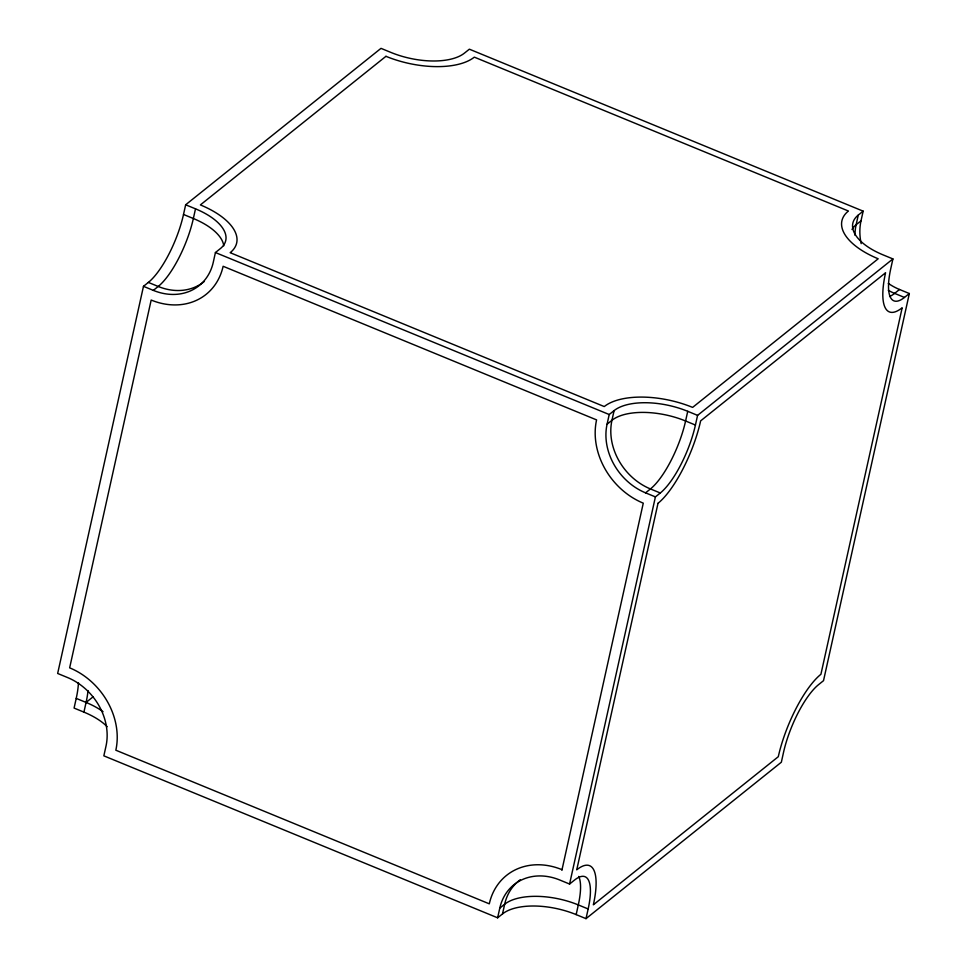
<?xml version="1.0" encoding="UTF-8"?>
<svg xmlns="http://www.w3.org/2000/svg" width="967" height="967" viewBox="0 0 967 967"><rect width="100%" height="100%" fill="white"/><g stroke="black" fill="none" stroke-linecap="round" stroke-linejoin="round"><path stroke-width="1.45" d="M861.186 243.648A55.989 46.428 51.3 0 1 861.005 220.839L863.156 211.157L469.37 49.184L464.486 53.088A55.989 26.024 12.5 0 1 390.837 52.399L380.998 48.35L185.652 204.786L183.512 214.469A55.989 17.358 -67.6 0 1 148.362 282.412L143.479 286.329L57.657 673.467L67.497 677.516A55.989 46.428 51.3 0 1 105.995 746.161L103.844 755.843L497.63 917.816L502.514 913.912L504.665 904.23A55.989 46.428 51.3 0 1 520.367 879.656M78.436 682.605A55.989 17.358 -67.6 0 1 76.224 698.392L74.084 708.074L83.924 712.123A55.989 26.024 12.5 0 1 107.156 726.664M83.924 712.123L86.075 702.441A55.989 17.358 -67.6 0 0 88.021 690.583M185.652 204.786L195.503 208.836L193.352 218.518A55.989 17.358 -67.6 0 1 158.213 286.462L153.33 290.378L143.479 286.329M195.503 208.836A55.989 26.024 12.5 0 1 220.307 248.64L215.423 252.544L213.284 262.226A55.989 46.428 51.3 0 1 153.33 290.378M497.63 917.816L499.782 908.134L504.665 904.23A55.989 26.024 12.5 0 1 578.302 904.919L588.154 908.968L586.002 918.65L576.163 914.601A55.989 26.024 12.5 0 0 502.514 913.912M697.582 415.363L695.43 425.045A55.989 17.358 -67.6 0 1 660.292 492.989L655.408 496.893L645.557 492.844A55.989 46.428 51.3 0 1 607.071 424.211L609.21 414.529L614.093 410.612A55.989 26.024 12.5 0 1 687.73 411.313L697.582 415.363L892.916 258.926L883.076 254.877A55.989 26.024 12.5 0 1 858.273 215.073L863.156 211.157M614.093 410.612L611.954 420.294L607.071 424.211M561.912 870.179L643.273 503.166A67.92 56.328 51.3 0 1 596.579 419.896L223.123 266.276A67.182 55.711 51.3 0 1 151.178 300.048L69.648 667.834A67.182 55.711 51.3 0 1 115.835 750.211L489.29 903.831A67.92 56.328 51.3 0 1 562.02 869.684M499.782 908.134A55.989 46.428 51.3 0 1 559.736 879.994L569.575 884.043L655.408 496.893M576.163 914.601L578.302 904.919A55.989 17.358 -67.6 0 0 578.737 876.428M687.73 411.313L685.591 420.996A55.989 17.358 -67.6 0 1 650.44 488.939L645.557 492.844M858.273 215.073L856.121 224.755A55.989 46.428 51.3 0 0 854.973 235.259M892.916 258.926L890.776 268.608A55.989 17.358 -67.6 0 0 904.459 297.437L909.343 293.533L899.503 289.484A55.989 46.428 51.3 0 1 888.31 283.416M909.343 293.533L823.521 680.671L818.638 684.588A55.989 17.358 -67.6 0 0 783.488 752.531L781.348 762.214L586.002 918.65M76.224 698.392L86.075 702.441L93.134 696.796M861.005 220.839L856.121 224.755A55.989 26.024 12.5 0 0 852 229.469M899.503 289.484L894.62 293.388A55.989 17.358 -67.6 0 1 889.592 296.482M569.575 884.043L574.458 880.127A55.989 17.358 -67.6 0 1 588.154 908.968M904.459 297.437L894.62 293.388A55.989 46.428 51.3 0 1 888.286 290.342M183.512 214.469L193.352 218.518A55.989 26.024 12.5 0 1 223.776 245.823M695.43 425.045L685.591 420.996A55.989 26.024 12.5 0 0 611.954 420.294A55.989 46.428 51.3 0 0 650.44 488.939L660.292 492.989M215.423 252.544L609.21 414.529M148.362 282.412L158.213 286.462A55.989 46.428 51.3 0 0 204.375 281.409M86.075 702.441A55.989 26.024 12.5 0 1 103.046 711.688M658.007 503.299L576.743 869.817A67.92 21.056 -67.6 0 1 593.351 904.81L778.29 756.702A67.92 21.056 -67.6 0 1 820.923 674.277L902.175 307.76A67.92 21.056 -67.6 0 1 885.567 272.767L700.64 420.875A67.92 21.056 -67.6 0 1 658.007 503.299M385.954 56.316L200.387 204.919A67.182 31.234 12.5 0 1 230.158 252.689L604.254 406.563A67.182 31.234 12.5 0 1 692.614 407.397L878.193 258.781A67.182 31.234 12.5 0 1 848.422 211.024L474.326 57.138A67.182 31.234 12.5 0 1 385.954 56.316"/></g></svg>
